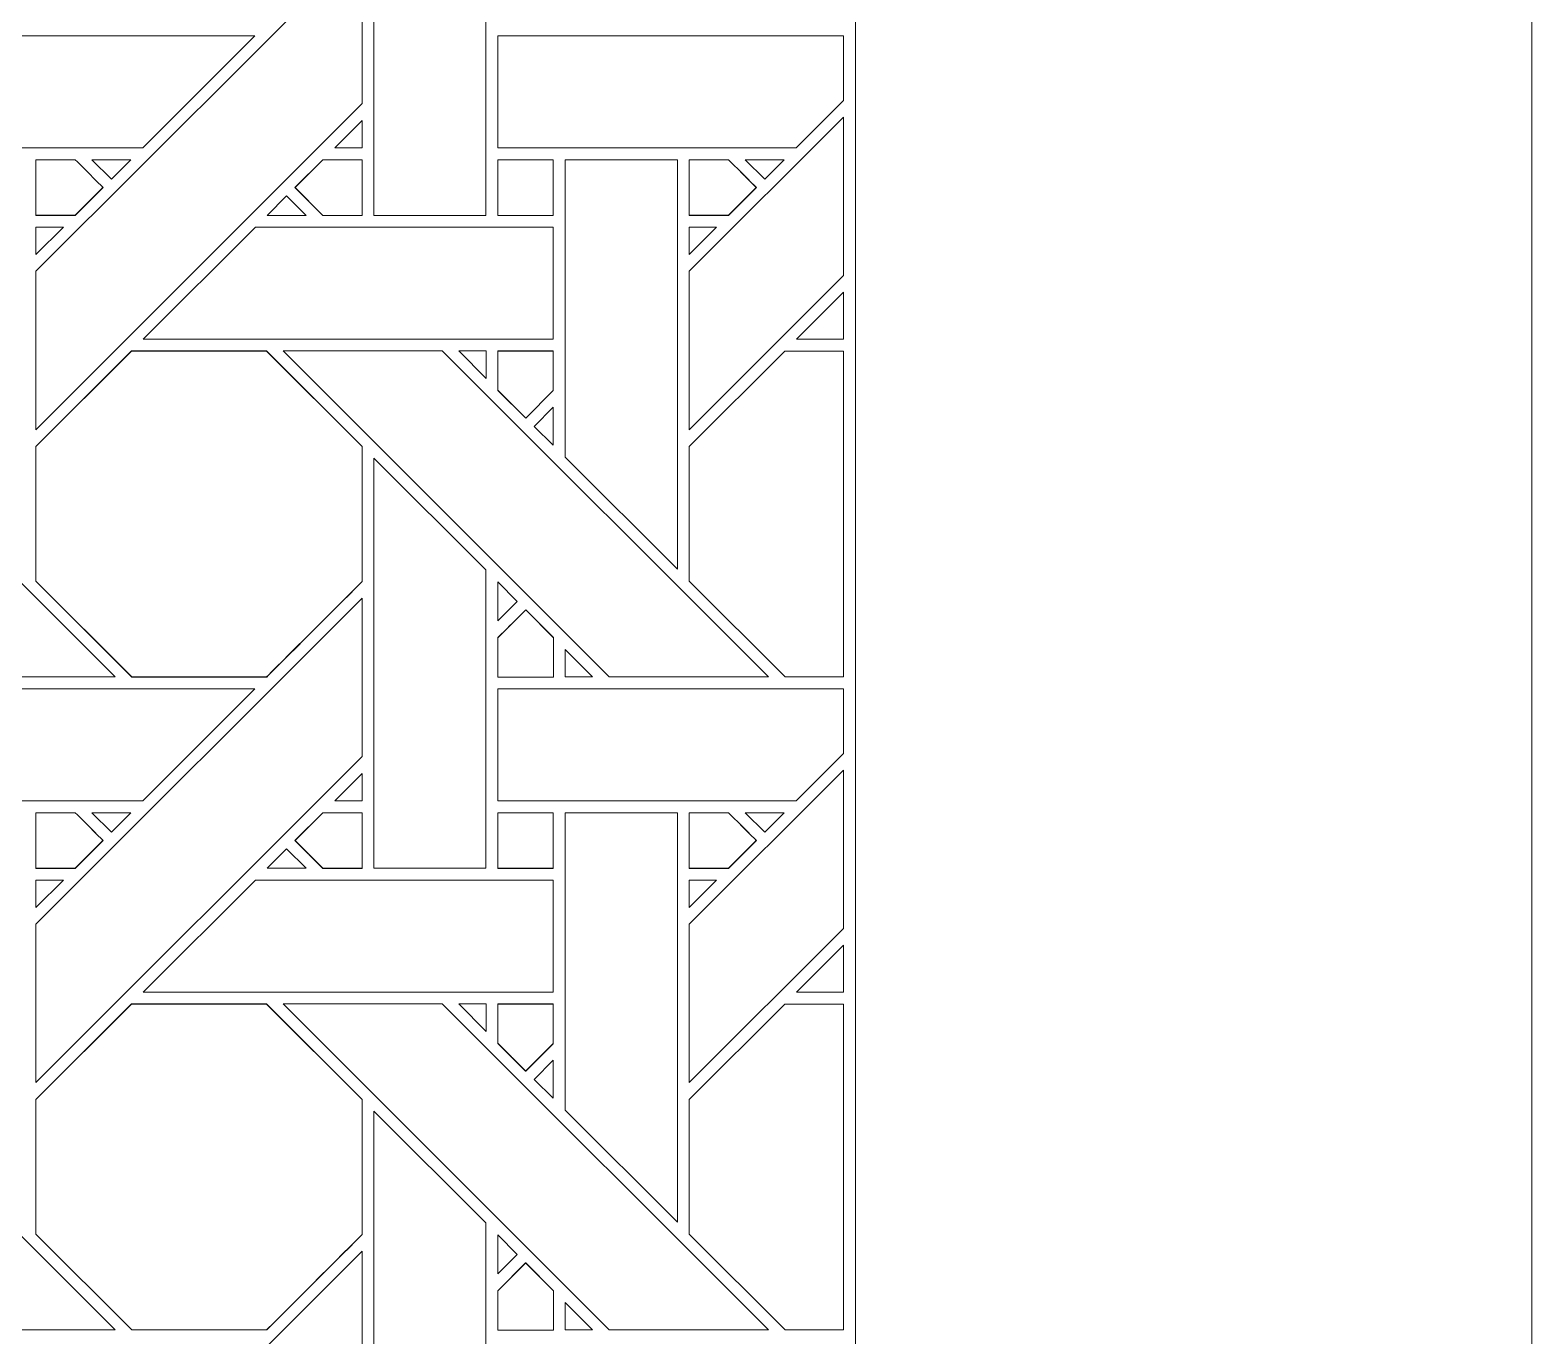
# Model space of a CAD drawing. Header units: inches. Extents: x 2.4 to 22.4, y -0.9 to 19.1.
# Drawn here: x 20.202 to 22.383, y 1.734 to 3.631 of the extents above; entities that cross this region are included whole.
import ezdxf

# ---------------------------------------------------------------- set-up
doc = ezdxf.new("R2010")
doc.units = ezdxf.units.IN
doc.header["$MEASUREMENT"] = 0
doc.layers.add('Design', color=7, linetype='Continuous', lineweight=0)

msp = doc.modelspace()

# ---------------------------------------------------------------- linework, layer by layer
at = {"layer": 'Design'}
for points, knots in [([(2.3829, 19.0948), (2.3829, 19.0948), (2.3829, -0.9052), (2.3829, -0.9052), (2.3829, -0.9052), (22.3829, -0.9052), (22.3829, -0.9052), (22.3829, -0.9052), (22.3829, 19.0948), (22.3829, 19.0948), (22.3829, 19.0948), (2.3829, 19.0948), (2.3829, 19.0948)], [0, 0, 0, 0, 1, 1, 1, 2, 2, 2, 3, 3, 3, 4, 4, 4, 4]), ([(3.3653, 18.1123), (3.3653, 18.1123), (3.3653, 0.0772), (3.3653, 0.0772), (3.3653, 0.0772), (21.4004, 0.0772), (21.4004, 0.0772), (21.4004, 0.0772), (21.4004, 18.1123), (21.4004, 18.1123), (21.4004, 18.1123), (3.3653, 18.1123), (3.3653, 18.1123)], [0, 0, 0, 0, 1, 1, 1, 2, 2, 2, 3, 3, 3, 4, 4, 4, 4]), ([(20.701, 3.362), (20.701, 3.362), (20.701, 3.9579), (20.701, 3.9579), (20.701, 3.9579), (20.8638, 3.7957), (20.8638, 3.7957), (20.8638, 3.7957), (20.8638, 3.362), (20.8638, 3.362), (20.8638, 3.362), (20.701, 3.362), (20.701, 3.362)], [0, 0, 0, 0, 1, 1, 1, 2, 2, 2, 3, 3, 3, 4, 4, 4, 4]), ([(20.6839, 3.5243), (20.6839, 3.5243), (20.2102, 3.0506), (20.2102, 3.0506), (20.2102, 3.0506), (20.2102, 3.2807), (20.2102, 3.2807), (20.2102, 3.2807), (20.6839, 3.7543), (20.6839, 3.7543), (20.6839, 3.7543), (20.6839, 3.5243), (20.6839, 3.5243)], [0, 0, 0, 0, 1, 1, 1, 2, 2, 2, 3, 3, 3, 4, 4, 4, 4]), ([(19.9324, 3.4601), (19.9324, 3.4601), (19.9324, 3.6228), (19.9324, 3.6228), (19.9324, 3.6228), (20.5281, 3.6228), (20.5281, 3.6228), (20.5281, 3.6228), (20.3653, 3.4601), (20.3653, 3.4601), (20.3653, 3.4601), (19.9324, 3.4601), (19.9324, 3.4601)], [0, 0, 0, 0, 1, 1, 1, 2, 2, 2, 3, 3, 3, 4, 4, 4, 4]), ([(21.3141, 3.4601), (21.3141, 3.4601), (20.8811, 3.4601), (20.8811, 3.4601), (20.8811, 3.4601), (20.8811, 3.6228), (20.8811, 3.6228), (20.8811, 3.6228), (21.3829, 3.6228), (21.3829, 3.6228), (21.3829, 3.6228), (21.3829, 3.5289), (21.3829, 3.5289), (21.3829, 3.5289), (21.3141, 3.4601), (21.3141, 3.4601)], [0, 0, 0, 0, 1, 1, 1, 2, 2, 2, 3, 3, 3, 4, 4, 4, 5, 5, 5, 5]), ([(20.6441, 3.4601), (20.6441, 3.4601), (20.6839, 3.4999), (20.6839, 3.4999), (20.6839, 3.4999), (20.6839, 3.4601), (20.6839, 3.4601), (20.6839, 3.4601), (20.6441, 3.4601), (20.6441, 3.4601)], [0, 0, 0, 0, 1, 1, 1, 2, 2, 2, 3, 3, 3, 3]), ([(21.1589, 3.0506), (21.1589, 3.0506), (21.1589, 3.2807), (21.1589, 3.2807), (21.1589, 3.2807), (21.3829, 3.5045), (21.3829, 3.5045), (21.3829, 3.5045), (21.3829, 3.2745), (21.3829, 3.2745), (21.3829, 3.2745), (21.1589, 3.0506), (21.1589, 3.0506)], [0, 0, 0, 0, 1, 1, 1, 2, 2, 2, 3, 3, 3, 4, 4, 4, 4]), ([(20.2102, 3.3621), (20.2102, 3.3621), (20.2102, 3.4428), (20.2102, 3.4428), (20.2102, 3.4428), (20.2673, 3.4428), (20.2673, 3.4428), (20.2726, 3.4376), (20.3034, 3.4067), (20.3076, 3.4025), (20.3076, 3.4025), (20.2672, 3.3621), (20.2672, 3.3621), (20.2672, 3.3621), (20.2102, 3.3621), (20.2102, 3.3621)], [0, 0, 0, 0, 1, 1, 1, 2, 2, 2, 3, 3, 3, 4, 4, 4, 5, 5, 5, 5]), ([(20.2674, 3.4427), (20.2725, 3.4376), (20.3033, 3.4068), (20.3077, 3.4024), (20.3077, 3.4024), (20.2673, 3.362), (20.2673, 3.362), (20.2673, 3.362), (20.2103, 3.362), (20.2103, 3.362), (20.2103, 3.362), (20.2103, 3.4427), (20.2103, 3.4427), (20.2103, 3.4427), (20.2674, 3.4427), (20.2674, 3.4427)], [0, 0, 0, 0, 1, 1, 1, 2, 2, 2, 3, 3, 3, 4, 4, 4, 5, 5, 5, 5]), ([(20.2916, 3.4428), (20.2916, 3.4428), (20.3481, 3.4428), (20.3481, 3.4428), (20.3481, 3.4428), (20.3198, 3.4146), (20.3198, 3.4146), (20.3198, 3.4146), (20.2916, 3.4428), (20.2916, 3.4428)], [0, 0, 0, 0, 1, 1, 1, 2, 2, 2, 3, 3, 3, 3]), ([(20.6839, 3.4428), (20.6839, 3.4428), (20.6839, 3.362), (20.6839, 3.362), (20.6839, 3.362), (20.6268, 3.362), (20.6268, 3.362), (20.6268, 3.362), (20.5864, 3.4024), (20.5864, 3.4024), (20.5864, 3.4024), (20.6268, 3.4428), (20.6268, 3.4428), (20.6268, 3.4428), (20.6839, 3.4428), (20.6839, 3.4428)], [0, 0, 0, 0, 1, 1, 1, 2, 2, 2, 3, 3, 3, 4, 4, 4, 5, 5, 5, 5]), ([(20.6269, 3.362), (20.6269, 3.362), (20.5865, 3.4023), (20.5865, 3.4023), (20.5865, 3.4023), (20.627, 3.4428), (20.627, 3.4428), (20.627, 3.4428), (20.684, 3.4428), (20.684, 3.4428), (20.684, 3.4428), (20.684, 3.362), (20.684, 3.362), (20.684, 3.362), (20.6269, 3.362), (20.6269, 3.362)], [0, 0, 0, 0, 1, 1, 1, 2, 2, 2, 3, 3, 3, 4, 4, 4, 5, 5, 5, 5]), ([(20.9613, 3.362), (20.9613, 3.362), (20.8811, 3.362), (20.8811, 3.362), (20.8811, 3.362), (20.8811, 3.4428), (20.8811, 3.4428), (20.8811, 3.4428), (20.9613, 3.4428), (20.9613, 3.4428), (20.9613, 3.4428), (20.9613, 3.362), (20.9613, 3.362)], [0, 0, 0, 0, 1, 1, 1, 2, 2, 2, 3, 3, 3, 4, 4, 4, 4]), ([(20.8812, 3.4427), (20.8812, 3.4427), (20.9615, 3.4427), (20.9615, 3.4427), (20.9615, 3.4427), (20.9615, 3.362), (20.9615, 3.362), (20.9615, 3.362), (20.8812, 3.362), (20.8812, 3.362), (20.8812, 3.362), (20.8812, 3.4427), (20.8812, 3.4427)], [0, 0, 0, 0, 1, 1, 1, 2, 2, 2, 3, 3, 3, 4, 4, 4, 4]), ([(20.9789, 3.0106), (20.9789, 3.0106), (20.9789, 3.4428), (20.9789, 3.4428), (20.9789, 3.4428), (21.1418, 3.4428), (21.1418, 3.4428), (21.1418, 3.4428), (21.1418, 2.8477), (21.1418, 2.8477), (21.1418, 2.8477), (20.9789, 3.0106), (20.9789, 3.0106)], [0, 0, 0, 0, 1, 1, 1, 2, 2, 2, 3, 3, 3, 4, 4, 4, 4]), ([(21.2563, 3.4025), (21.2563, 3.4025), (21.2159, 3.3621), (21.2159, 3.3621), (21.2159, 3.3621), (21.1589, 3.3621), (21.1589, 3.3621), (21.1589, 3.3621), (21.1589, 3.4428), (21.1589, 3.4428), (21.1589, 3.4428), (21.216, 3.4428), (21.216, 3.4428), (21.2211, 3.4377), (21.2519, 3.4069), (21.2563, 3.4025)], [0, 0, 0, 0, 1, 1, 1, 2, 2, 2, 3, 3, 3, 4, 4, 4, 5, 5, 5, 5]), ([(21.2161, 3.4427), (21.2213, 3.4376), (21.2521, 3.4068), (21.2565, 3.4024), (21.2565, 3.4024), (21.2161, 3.362), (21.2161, 3.362), (21.2161, 3.362), (21.1591, 3.362), (21.1591, 3.362), (21.1591, 3.362), (21.1591, 3.4427), (21.1591, 3.4427), (21.1591, 3.4427), (21.2161, 3.4427), (21.2161, 3.4427)], [0, 0, 0, 0, 1, 1, 1, 2, 2, 2, 3, 3, 3, 4, 4, 4, 5, 5, 5, 5]), ([(21.2404, 3.4428), (21.2404, 3.4428), (21.2968, 3.4428), (21.2968, 3.4428), (21.2968, 3.4428), (21.2686, 3.4146), (21.2686, 3.4146), (21.2686, 3.4146), (21.2404, 3.4428), (21.2404, 3.4428)], [0, 0, 0, 0, 1, 1, 1, 2, 2, 2, 3, 3, 3, 3]), ([(20.6025, 3.362), (20.6025, 3.362), (20.546, 3.362), (20.546, 3.362), (20.546, 3.362), (20.5743, 3.3903), (20.5743, 3.3903), (20.5743, 3.3903), (20.6025, 3.362), (20.6025, 3.362)], [0, 0, 0, 0, 1, 1, 1, 2, 2, 2, 3, 3, 3, 3]), ([(20.2501, 3.3449), (20.2501, 3.3449), (20.2102, 3.3051), (20.2102, 3.3051), (20.2102, 3.3051), (20.2102, 3.3449), (20.2102, 3.3449), (20.2102, 3.3449), (20.2501, 3.3449), (20.2501, 3.3449)], [0, 0, 0, 0, 1, 1, 1, 2, 2, 2, 3, 3, 3, 3]), ([(20.9613, 3.3449), (20.9613, 3.3449), (20.9613, 3.1821), (20.9613, 3.1821), (20.9613, 3.1821), (20.3661, 3.1821), (20.3661, 3.1821), (20.3661, 3.1821), (20.5289, 3.3449), (20.5289, 3.3449), (20.5289, 3.3449), (20.9613, 3.3449), (20.9613, 3.3449)], [0, 0, 0, 0, 1, 1, 1, 2, 2, 2, 3, 3, 3, 4, 4, 4, 4]), ([(21.1988, 3.3449), (21.1988, 3.3449), (21.1589, 3.3051), (21.1589, 3.3051), (21.1589, 3.3051), (21.1589, 3.3449), (21.1589, 3.3449), (21.1589, 3.3449), (21.1988, 3.3449), (21.1988, 3.3449)], [0, 0, 0, 0, 1, 1, 1, 2, 2, 2, 3, 3, 3, 3]), ([(21.3148, 3.1821), (21.3148, 3.1821), (21.3829, 3.2502), (21.3829, 3.2502), (21.3829, 3.2502), (21.3829, 3.1821), (21.3829, 3.1821), (21.3829, 3.1821), (21.3148, 3.1821), (21.3148, 3.1821)], [0, 0, 0, 0, 1, 1, 1, 2, 2, 2, 3, 3, 3, 3]), ([(20.0942, 2.6913), (20.0942, 2.6913), (19.6206, 3.165), (19.6206, 3.165), (19.6206, 3.165), (19.8516, 3.165), (19.8516, 3.165), (19.8516, 3.165), (20.3252, 2.6913), (20.3252, 2.6913), (20.3252, 2.6913), (20.0942, 2.6913), (20.0942, 2.6913)], [0, 0, 0, 0, 1, 1, 1, 2, 2, 2, 3, 3, 3, 4, 4, 4, 4]), ([(20.6839, 2.83), (20.666, 2.812), (20.5541, 2.7003), (20.5452, 2.6913), (20.5452, 2.6913), (20.3495, 2.6913), (20.3495, 2.6913), (20.3495, 2.6913), (20.2102, 2.8306), (20.2102, 2.8306), (20.2102, 2.8306), (20.2102, 3.0262), (20.2102, 3.0262), (20.2102, 3.0262), (20.3489, 3.165), (20.3489, 3.165), (20.3489, 3.165), (20.5451, 3.165), (20.5451, 3.165), (20.5451, 3.165), (20.6839, 3.0262), (20.6839, 3.0262), (20.6839, 3.0262), (20.6839, 2.83), (20.6839, 2.83)], [0, 0, 0, 0, 1, 1, 1, 2, 2, 2, 3, 3, 3, 4, 4, 4, 5, 5, 5, 6, 6, 6, 7, 7, 7, 8, 8, 8, 8]), ([(20.349, 3.1649), (20.349, 3.1649), (20.5452, 3.1649), (20.5452, 3.1649), (20.5452, 3.1649), (20.684, 3.0261), (20.684, 3.0261), (20.684, 3.0261), (20.684, 2.8299), (20.684, 2.8299), (20.6662, 2.812), (20.5543, 2.7002), (20.5453, 2.6912), (20.5453, 2.6912), (20.3496, 2.6912), (20.3496, 2.6912), (20.3496, 2.6912), (20.2103, 2.8305), (20.2103, 2.8305), (20.2103, 2.8305), (20.2103, 3.0261), (20.2103, 3.0261), (20.2103, 3.0261), (20.349, 3.1649), (20.349, 3.1649)], [0, 0, 0, 0, 1, 1, 1, 2, 2, 2, 3, 3, 3, 4, 4, 4, 5, 5, 5, 6, 6, 6, 7, 7, 7, 8, 8, 8, 8]), ([(21.274, 2.6913), (21.274, 2.6913), (21.0429, 2.6913), (21.0429, 2.6913), (21.0429, 2.6913), (20.5694, 3.165), (20.5694, 3.165), (20.5694, 3.165), (20.8003, 3.165), (20.8003, 3.165), (20.8003, 3.165), (21.274, 2.6913), (21.274, 2.6913)], [0, 0, 0, 0, 1, 1, 1, 2, 2, 2, 3, 3, 3, 4, 4, 4, 4]), ([(20.8639, 3.165), (20.8639, 3.165), (20.8639, 3.1251), (20.8639, 3.1251), (20.8639, 3.1251), (20.8244, 3.165), (20.8244, 3.165), (20.8244, 3.165), (20.8639, 3.165), (20.8639, 3.165)], [0, 0, 0, 0, 1, 1, 1, 2, 2, 2, 3, 3, 3, 3]), ([(20.9215, 3.0674), (20.9215, 3.0674), (20.8811, 3.1078), (20.8811, 3.1078), (20.8811, 3.1078), (20.8811, 3.165), (20.8811, 3.165), (20.8811, 3.165), (20.9613, 3.165), (20.9613, 3.165), (20.9613, 3.165), (20.9613, 3.1074), (20.9613, 3.1074), (20.9613, 3.1074), (20.9215, 3.0674), (20.9215, 3.0674)], [0, 0, 0, 0, 1, 1, 1, 2, 2, 2, 3, 3, 3, 4, 4, 4, 5, 5, 5, 5]), ([(20.9615, 3.1649), (20.9615, 3.1649), (20.9615, 3.1073), (20.9615, 3.1073), (20.9615, 3.1073), (20.9215, 3.0674), (20.9215, 3.0674), (20.9215, 3.0674), (20.8812, 3.1077), (20.8812, 3.1077), (20.8812, 3.1077), (20.8812, 3.1649), (20.8812, 3.1649), (20.8812, 3.1649), (20.9615, 3.1649), (20.9615, 3.1649)], [0, 0, 0, 0, 1, 1, 1, 2, 2, 2, 3, 3, 3, 4, 4, 4, 5, 5, 5, 5]), ([(21.2983, 2.6913), (21.2983, 2.6913), (21.1589, 2.8306), (21.1589, 2.8306), (21.1589, 2.8306), (21.1589, 3.0262), (21.1589, 3.0262), (21.1589, 3.0262), (21.2976, 3.1649), (21.2976, 3.1649), (21.2976, 3.1649), (21.3829, 3.1649), (21.3829, 3.1649), (21.3829, 3.1649), (21.3829, 2.6913), (21.3829, 2.6913), (21.3829, 2.6913), (21.2983, 2.6913), (21.2983, 2.6913)], [0, 0, 0, 0, 1, 1, 1, 2, 2, 2, 3, 3, 3, 4, 4, 4, 5, 5, 5, 6, 6, 6, 6]), ([(21.2978, 3.1649), (21.2978, 3.1649), (21.3829, 3.1649), (21.3829, 3.1649), (21.3829, 3.1649), (21.3829, 2.6913), (21.3829, 2.6913), (21.3829, 2.6913), (21.2983, 2.6913), (21.2983, 2.6913), (21.2983, 2.6913), (21.1591, 2.8305), (21.1591, 2.8305), (21.1591, 2.8305), (21.1591, 3.0261), (21.1591, 3.0261), (21.1591, 3.0261), (21.2978, 3.1649), (21.2978, 3.1649)], [0, 0, 0, 0, 1, 1, 1, 2, 2, 2, 3, 3, 3, 4, 4, 4, 5, 5, 5, 6, 6, 6, 6]), ([(20.9613, 3.0831), (20.9613, 3.0831), (20.9613, 3.028), (20.9613, 3.028), (20.9613, 3.028), (20.9336, 3.0553), (20.9336, 3.0553), (20.9336, 3.0553), (20.9613, 3.0831), (20.9613, 3.0831)], [0, 0, 0, 0, 1, 1, 1, 2, 2, 2, 3, 3, 3, 3]), ([(20.701, 2.4133), (20.701, 2.4133), (20.701, 3.0092), (20.701, 3.0092), (20.701, 3.0092), (20.8638, 2.847), (20.8638, 2.847), (20.8638, 2.847), (20.8638, 2.4133), (20.8638, 2.4133), (20.8638, 2.4133), (20.701, 2.4133), (20.701, 2.4133)], [0, 0, 0, 0, 1, 1, 1, 2, 2, 2, 3, 3, 3, 4, 4, 4, 4]), ([(20.8811, 2.7728), (20.8811, 2.7728), (20.8811, 2.8295), (20.8811, 2.8295), (20.8811, 2.8295), (20.9093, 2.8009), (20.9093, 2.8009), (20.9093, 2.8009), (20.8811, 2.7728), (20.8811, 2.7728)], [0, 0, 0, 0, 1, 1, 1, 2, 2, 2, 3, 3, 3, 3]), ([(20.6839, 2.5756), (20.6839, 2.5756), (20.2102, 2.1019), (20.2102, 2.1019), (20.2102, 2.1019), (20.2102, 2.332), (20.2102, 2.332), (20.2102, 2.332), (20.6839, 2.8056), (20.6839, 2.8056), (20.6839, 2.8056), (20.6839, 2.5756), (20.6839, 2.5756)], [0, 0, 0, 0, 1, 1, 1, 2, 2, 2, 3, 3, 3, 4, 4, 4, 4]), ([(20.8946, 2.7619), (20.9037, 2.771), (20.9148, 2.7819), (20.9215, 2.7887), (20.9215, 2.7887), (20.9618, 2.7484), (20.9618, 2.7484), (20.9618, 2.7484), (20.9618, 2.6911), (20.9618, 2.6911), (20.9618, 2.6911), (20.8811, 2.6911), (20.8811, 2.6911), (20.8811, 2.6911), (20.8811, 2.7484), (20.8811, 2.7484), (20.8811, 2.7484), (20.8946, 2.7619), (20.8946, 2.7619)], [0, 0, 0, 0, 1, 1, 1, 2, 2, 2, 3, 3, 3, 4, 4, 4, 5, 5, 5, 6, 6, 6, 6]), ([(20.8812, 2.691), (20.8812, 2.691), (20.8812, 2.7483), (20.8812, 2.7483), (20.8812, 2.7483), (20.9215, 2.7887), (20.9215, 2.7887), (20.9215, 2.7887), (20.9619, 2.7483), (20.9619, 2.7483), (20.9619, 2.7483), (20.9619, 2.691), (20.9619, 2.691), (20.9619, 2.691), (20.8812, 2.691), (20.8812, 2.691)], [0, 0, 0, 0, 1, 1, 1, 2, 2, 2, 3, 3, 3, 4, 4, 4, 5, 5, 5, 5]), ([(21.0187, 2.6913), (21.0187, 2.6913), (20.979, 2.6913), (20.979, 2.6913), (20.979, 2.6913), (20.979, 2.7311), (20.979, 2.7311), (20.979, 2.7311), (21.0187, 2.6913), (21.0187, 2.6913)], [0, 0, 0, 0, 1, 1, 1, 2, 2, 2, 3, 3, 3, 3]), ([(19.9324, 2.5114), (19.9324, 2.5114), (19.9324, 2.6741), (19.9324, 2.6741), (19.9324, 2.6741), (20.5281, 2.6741), (20.5281, 2.6741), (20.5281, 2.6741), (20.3653, 2.5114), (20.3653, 2.5114), (20.3653, 2.5114), (19.9324, 2.5114), (19.9324, 2.5114)], [0, 0, 0, 0, 1, 1, 1, 2, 2, 2, 3, 3, 3, 4, 4, 4, 4]), ([(21.3141, 2.5114), (21.3141, 2.5114), (20.8811, 2.5114), (20.8811, 2.5114), (20.8811, 2.5114), (20.8811, 2.6741), (20.8811, 2.6741), (20.8811, 2.6741), (21.3829, 2.6741), (21.3829, 2.6741), (21.3829, 2.6741), (21.3829, 2.5801), (21.3829, 2.5801), (21.3829, 2.5801), (21.3141, 2.5114), (21.3141, 2.5114)], [0, 0, 0, 0, 1, 1, 1, 2, 2, 2, 3, 3, 3, 4, 4, 4, 5, 5, 5, 5]), ([(21.1589, 2.1019), (21.1589, 2.1019), (21.1589, 2.332), (21.1589, 2.332), (21.1589, 2.332), (21.3829, 2.5557), (21.3829, 2.5557), (21.3829, 2.5557), (21.3829, 2.3258), (21.3829, 2.3258), (21.3829, 2.3258), (21.1589, 2.1019), (21.1589, 2.1019)], [0, 0, 0, 0, 1, 1, 1, 2, 2, 2, 3, 3, 3, 4, 4, 4, 4]), ([(20.6441, 2.5114), (20.6441, 2.5114), (20.6839, 2.5512), (20.6839, 2.5512), (20.6839, 2.5512), (20.6839, 2.5114), (20.6839, 2.5114), (20.6839, 2.5114), (20.6441, 2.5114), (20.6441, 2.5114)], [0, 0, 0, 0, 1, 1, 1, 2, 2, 2, 3, 3, 3, 3]), ([(20.2102, 2.4133), (20.2102, 2.4133), (20.2102, 2.4941), (20.2102, 2.4941), (20.2102, 2.4941), (20.2673, 2.4941), (20.2673, 2.4941), (20.2726, 2.4888), (20.3034, 2.458), (20.3076, 2.4537), (20.3076, 2.4537), (20.2672, 2.4133), (20.2672, 2.4133), (20.2672, 2.4133), (20.2102, 2.4133), (20.2102, 2.4133)], [0, 0, 0, 0, 1, 1, 1, 2, 2, 2, 3, 3, 3, 4, 4, 4, 5, 5, 5, 5]), ([(20.2674, 2.494), (20.2725, 2.4889), (20.3033, 2.4581), (20.3077, 2.4536), (20.3077, 2.4536), (20.2673, 2.4132), (20.2673, 2.4132), (20.2673, 2.4132), (20.2103, 2.4132), (20.2103, 2.4132), (20.2103, 2.4132), (20.2103, 2.494), (20.2103, 2.494), (20.2103, 2.494), (20.2674, 2.494), (20.2674, 2.494)], [0, 0, 0, 0, 1, 1, 1, 2, 2, 2, 3, 3, 3, 4, 4, 4, 5, 5, 5, 5]), ([(20.2916, 2.4941), (20.2916, 2.4941), (20.3481, 2.4941), (20.3481, 2.4941), (20.3481, 2.4941), (20.3198, 2.4659), (20.3198, 2.4659), (20.3198, 2.4659), (20.2916, 2.4941), (20.2916, 2.4941)], [0, 0, 0, 0, 1, 1, 1, 2, 2, 2, 3, 3, 3, 3]), ([(20.6839, 2.4941), (20.6839, 2.4941), (20.6839, 2.4133), (20.6839, 2.4133), (20.6839, 2.4133), (20.6268, 2.4133), (20.6268, 2.4133), (20.6268, 2.4133), (20.5864, 2.4537), (20.5864, 2.4537), (20.5864, 2.4537), (20.6268, 2.4941), (20.6268, 2.4941), (20.6268, 2.4941), (20.6839, 2.4941), (20.6839, 2.4941)], [0, 0, 0, 0, 1, 1, 1, 2, 2, 2, 3, 3, 3, 4, 4, 4, 5, 5, 5, 5]), ([(20.6269, 2.4132), (20.6269, 2.4132), (20.5865, 2.4536), (20.5865, 2.4536), (20.5865, 2.4536), (20.627, 2.494), (20.627, 2.494), (20.627, 2.494), (20.684, 2.494), (20.684, 2.494), (20.684, 2.494), (20.684, 2.4132), (20.684, 2.4132), (20.684, 2.4132), (20.6269, 2.4132), (20.6269, 2.4132)], [0, 0, 0, 0, 1, 1, 1, 2, 2, 2, 3, 3, 3, 4, 4, 4, 5, 5, 5, 5]), ([(20.9613, 2.4133), (20.9613, 2.4133), (20.8811, 2.4133), (20.8811, 2.4133), (20.8811, 2.4133), (20.8811, 2.4941), (20.8811, 2.4941), (20.8811, 2.4941), (20.9613, 2.4941), (20.9613, 2.4941), (20.9613, 2.4941), (20.9613, 2.4133), (20.9613, 2.4133)], [0, 0, 0, 0, 1, 1, 1, 2, 2, 2, 3, 3, 3, 4, 4, 4, 4]), ([(20.8812, 2.494), (20.8812, 2.494), (20.9615, 2.494), (20.9615, 2.494), (20.9615, 2.494), (20.9615, 2.4132), (20.9615, 2.4132), (20.9615, 2.4132), (20.8812, 2.4132), (20.8812, 2.4132), (20.8812, 2.4132), (20.8812, 2.494), (20.8812, 2.494)], [0, 0, 0, 0, 1, 1, 1, 2, 2, 2, 3, 3, 3, 4, 4, 4, 4]), ([(20.9789, 2.0619), (20.9789, 2.0619), (20.9789, 2.4941), (20.9789, 2.4941), (20.9789, 2.4941), (21.1418, 2.4941), (21.1418, 2.4941), (21.1418, 2.4941), (21.1418, 1.899), (21.1418, 1.899), (21.1418, 1.899), (20.9789, 2.0619), (20.9789, 2.0619)], [0, 0, 0, 0, 1, 1, 1, 2, 2, 2, 3, 3, 3, 4, 4, 4, 4]), ([(21.2563, 2.4537), (21.2563, 2.4537), (21.2159, 2.4133), (21.2159, 2.4133), (21.2159, 2.4133), (21.1589, 2.4133), (21.1589, 2.4133), (21.1589, 2.4133), (21.1589, 2.4941), (21.1589, 2.4941), (21.1589, 2.4941), (21.216, 2.4941), (21.216, 2.4941), (21.2213, 2.4888), (21.2521, 2.458), (21.2563, 2.4537)], [0, 0, 0, 0, 1, 1, 1, 2, 2, 2, 3, 3, 3, 4, 4, 4, 5, 5, 5, 5]), ([(21.2161, 2.494), (21.2213, 2.4889), (21.2521, 2.4581), (21.2565, 2.4536), (21.2565, 2.4536), (21.2161, 2.4132), (21.2161, 2.4132), (21.2161, 2.4132), (21.1591, 2.4132), (21.1591, 2.4132), (21.1591, 2.4132), (21.1591, 2.494), (21.1591, 2.494), (21.1591, 2.494), (21.2161, 2.494), (21.2161, 2.494)], [0, 0, 0, 0, 1, 1, 1, 2, 2, 2, 3, 3, 3, 4, 4, 4, 5, 5, 5, 5]), ([(21.2404, 2.4941), (21.2404, 2.4941), (21.2968, 2.4941), (21.2968, 2.4941), (21.2968, 2.4941), (21.2686, 2.4659), (21.2686, 2.4659), (21.2686, 2.4659), (21.2404, 2.4941), (21.2404, 2.4941)], [0, 0, 0, 0, 1, 1, 1, 2, 2, 2, 3, 3, 3, 3]), ([(20.6025, 2.4133), (20.6025, 2.4133), (20.546, 2.4133), (20.546, 2.4133), (20.546, 2.4133), (20.5743, 2.4416), (20.5743, 2.4416), (20.5743, 2.4416), (20.6025, 2.4133), (20.6025, 2.4133)], [0, 0, 0, 0, 1, 1, 1, 2, 2, 2, 3, 3, 3, 3]), ([(20.2501, 2.3962), (20.2501, 2.3962), (20.2102, 2.3564), (20.2102, 2.3564), (20.2102, 2.3564), (20.2102, 2.3962), (20.2102, 2.3962), (20.2102, 2.3962), (20.2501, 2.3962), (20.2501, 2.3962)], [0, 0, 0, 0, 1, 1, 1, 2, 2, 2, 3, 3, 3, 3]), ([(20.9613, 2.3962), (20.9613, 2.3962), (20.9613, 2.2334), (20.9613, 2.2334), (20.9613, 2.2334), (20.3661, 2.2334), (20.3661, 2.2334), (20.3661, 2.2334), (20.5289, 2.3962), (20.5289, 2.3962), (20.5289, 2.3962), (20.9613, 2.3962), (20.9613, 2.3962)], [0, 0, 0, 0, 1, 1, 1, 2, 2, 2, 3, 3, 3, 4, 4, 4, 4]), ([(21.1988, 2.3962), (21.1988, 2.3962), (21.1589, 2.3564), (21.1589, 2.3564), (21.1589, 2.3564), (21.1589, 2.3962), (21.1589, 2.3962), (21.1589, 2.3962), (21.1988, 2.3962), (21.1988, 2.3962)], [0, 0, 0, 0, 1, 1, 1, 2, 2, 2, 3, 3, 3, 3]), ([(21.3148, 2.2334), (21.3148, 2.2334), (21.3829, 2.3014), (21.3829, 2.3014), (21.3829, 2.3014), (21.3829, 2.2334), (21.3829, 2.2334), (21.3829, 2.2334), (21.3148, 2.2334), (21.3148, 2.2334)], [0, 0, 0, 0, 1, 1, 1, 2, 2, 2, 3, 3, 3, 3]), ([(20.0942, 1.7426), (20.0942, 1.7426), (19.6206, 2.2162), (19.6206, 2.2162), (19.6206, 2.2162), (19.8516, 2.2162), (19.8516, 2.2162), (19.8516, 2.2162), (20.3252, 1.7426), (20.3252, 1.7426), (20.3252, 1.7426), (20.0942, 1.7426), (20.0942, 1.7426)], [0, 0, 0, 0, 1, 1, 1, 2, 2, 2, 3, 3, 3, 4, 4, 4, 4]), ([(20.6839, 1.8813), (20.6663, 1.8636), (20.5544, 1.7518), (20.5452, 1.7426), (20.5452, 1.7426), (20.3495, 1.7426), (20.3495, 1.7426), (20.3495, 1.7426), (20.2102, 1.8818), (20.2102, 1.8818), (20.2102, 1.8818), (20.2102, 2.0775), (20.2102, 2.0775), (20.2102, 2.0775), (20.3489, 2.2162), (20.3489, 2.2162), (20.3489, 2.2162), (20.5451, 2.2162), (20.5451, 2.2162), (20.5451, 2.2162), (20.6839, 2.0775), (20.6839, 2.0775), (20.6839, 2.0775), (20.6839, 1.8813), (20.6839, 1.8813)], [0, 0, 0, 0, 1, 1, 1, 2, 2, 2, 3, 3, 3, 4, 4, 4, 5, 5, 5, 6, 6, 6, 7, 7, 7, 8, 8, 8, 8]), ([(20.349, 2.2161), (20.349, 2.2161), (20.5452, 2.2161), (20.5452, 2.2161), (20.5452, 2.2161), (20.684, 2.0774), (20.684, 2.0774), (20.684, 2.0774), (20.684, 1.8812), (20.684, 1.8812), (20.6662, 1.8632), (20.5543, 1.7515), (20.5453, 1.7425), (20.5453, 1.7425), (20.3496, 1.7425), (20.3496, 1.7425), (20.3496, 1.7425), (20.2103, 1.8817), (20.2103, 1.8817), (20.2103, 1.8817), (20.2103, 2.0774), (20.2103, 2.0774), (20.2103, 2.0774), (20.349, 2.2161), (20.349, 2.2161)], [0, 0, 0, 0, 1, 1, 1, 2, 2, 2, 3, 3, 3, 4, 4, 4, 5, 5, 5, 6, 6, 6, 7, 7, 7, 8, 8, 8, 8]), ([(21.274, 1.7426), (21.274, 1.7426), (21.0429, 1.7426), (21.0429, 1.7426), (21.0429, 1.7426), (20.5694, 2.2162), (20.5694, 2.2162), (20.5694, 2.2162), (20.8003, 2.2162), (20.8003, 2.2162), (20.8003, 2.2162), (21.274, 1.7426), (21.274, 1.7426)], [0, 0, 0, 0, 1, 1, 1, 2, 2, 2, 3, 3, 3, 4, 4, 4, 4]), ([(20.8639, 2.2162), (20.8639, 2.2162), (20.8639, 2.1764), (20.8639, 2.1764), (20.8639, 2.1764), (20.8244, 2.2162), (20.8244, 2.2162), (20.8244, 2.2162), (20.8639, 2.2162), (20.8639, 2.2162)], [0, 0, 0, 0, 1, 1, 1, 2, 2, 2, 3, 3, 3, 3]), ([(20.9214, 2.1187), (20.9214, 2.1187), (20.8811, 2.159), (20.8811, 2.159), (20.8811, 2.159), (20.8811, 2.2162), (20.8811, 2.2162), (20.8811, 2.2162), (20.9613, 2.2162), (20.9613, 2.2162), (20.9613, 2.2162), (20.9613, 2.1586), (20.9613, 2.1586), (20.9613, 2.1586), (20.9214, 2.1187), (20.9214, 2.1187)], [0, 0, 0, 0, 1, 1, 1, 2, 2, 2, 3, 3, 3, 4, 4, 4, 5, 5, 5, 5]), ([(20.9615, 2.2161), (20.9615, 2.2161), (20.9615, 2.1585), (20.9615, 2.1585), (20.9615, 2.1585), (20.9215, 2.1186), (20.9215, 2.1186), (20.9215, 2.1186), (20.8812, 2.1589), (20.8812, 2.1589), (20.8812, 2.1589), (20.8812, 2.2161), (20.8812, 2.2161), (20.8812, 2.2161), (20.9615, 2.2161), (20.9615, 2.2161)], [0, 0, 0, 0, 1, 1, 1, 2, 2, 2, 3, 3, 3, 4, 4, 4, 5, 5, 5, 5]), ([(21.2983, 1.7425), (21.2983, 1.7425), (21.1589, 1.8818), (21.1589, 1.8818), (21.1589, 1.8818), (21.1589, 2.0775), (21.1589, 2.0775), (21.1589, 2.0775), (21.2976, 2.2161), (21.2976, 2.2161), (21.2976, 2.2161), (21.3829, 2.2161), (21.3829, 2.2161), (21.3829, 2.2161), (21.3829, 1.7425), (21.3829, 1.7425), (21.3829, 1.7425), (21.2983, 1.7425), (21.2983, 1.7425)], [0, 0, 0, 0, 1, 1, 1, 2, 2, 2, 3, 3, 3, 4, 4, 4, 5, 5, 5, 6, 6, 6, 6]), ([(21.2978, 2.2161), (21.2978, 2.2161), (21.3829, 2.2161), (21.3829, 2.2161), (21.3829, 2.2161), (21.3829, 1.7425), (21.3829, 1.7425), (21.3829, 1.7425), (21.2983, 1.7425), (21.2983, 1.7425), (21.2983, 1.7425), (21.1591, 1.8817), (21.1591, 1.8817), (21.1591, 1.8817), (21.1591, 2.0774), (21.1591, 2.0774), (21.1591, 2.0774), (21.2978, 2.2161), (21.2978, 2.2161)], [0, 0, 0, 0, 1, 1, 1, 2, 2, 2, 3, 3, 3, 4, 4, 4, 5, 5, 5, 6, 6, 6, 6]), ([(20.9613, 2.1344), (20.9613, 2.1344), (20.9613, 2.0792), (20.9613, 2.0792), (20.9613, 2.0792), (20.9336, 2.1066), (20.9336, 2.1066), (20.9336, 2.1066), (20.9613, 2.1344), (20.9613, 2.1344)], [0, 0, 0, 0, 1, 1, 1, 2, 2, 2, 3, 3, 3, 3]), ([(20.701, 1.4646), (20.701, 1.4646), (20.701, 2.0604), (20.701, 2.0604), (20.701, 2.0604), (20.8638, 1.8983), (20.8638, 1.8983), (20.8638, 1.8983), (20.8638, 1.4646), (20.8638, 1.4646), (20.8638, 1.4646), (20.701, 1.4646), (20.701, 1.4646)], [0, 0, 0, 0, 1, 1, 1, 2, 2, 2, 3, 3, 3, 4, 4, 4, 4]), ([(20.8811, 1.824), (20.8811, 1.824), (20.8811, 1.8808), (20.8811, 1.8808), (20.8811, 1.8808), (20.9093, 1.8522), (20.9093, 1.8522), (20.9093, 1.8522), (20.8811, 1.824), (20.8811, 1.824)], [0, 0, 0, 0, 1, 1, 1, 2, 2, 2, 3, 3, 3, 3]), ([(20.6839, 1.6268), (20.6839, 1.6268), (20.2102, 1.1532), (20.2102, 1.1532), (20.2102, 1.1532), (20.2102, 1.3833), (20.2102, 1.3833), (20.2102, 1.3833), (20.6839, 1.8569), (20.6839, 1.8569), (20.6839, 1.8569), (20.6839, 1.6268), (20.6839, 1.6268)], [0, 0, 0, 0, 1, 1, 1, 2, 2, 2, 3, 3, 3, 4, 4, 4, 4]), ([(20.9214, 1.84), (20.9214, 1.84), (20.9618, 1.7996), (20.9618, 1.7996), (20.9618, 1.7996), (20.9618, 1.7424), (20.9618, 1.7424), (20.9618, 1.7424), (20.8811, 1.7424), (20.8811, 1.7424), (20.8811, 1.7424), (20.8811, 1.7996), (20.8811, 1.7996), (20.8811, 1.7996), (20.9214, 1.84), (20.9214, 1.84)], [0, 0, 0, 0, 1, 1, 1, 2, 2, 2, 3, 3, 3, 4, 4, 4, 5, 5, 5, 5]), ([(20.8812, 1.7422), (20.8812, 1.7422), (20.8812, 1.7995), (20.8812, 1.7995), (20.8812, 1.7995), (20.9215, 1.8399), (20.9215, 1.8399), (20.9215, 1.8399), (20.9619, 1.7995), (20.9619, 1.7995), (20.9619, 1.7995), (20.9619, 1.7422), (20.9619, 1.7422), (20.9619, 1.7422), (20.8812, 1.7422), (20.8812, 1.7422)], [0, 0, 0, 0, 1, 1, 1, 2, 2, 2, 3, 3, 3, 4, 4, 4, 5, 5, 5, 5]), ([(21.0187, 1.7426), (21.0187, 1.7426), (20.979, 1.7426), (20.979, 1.7426), (20.979, 1.7426), (20.979, 1.7824), (20.979, 1.7824), (20.979, 1.7824), (21.0187, 1.7426), (21.0187, 1.7426)], [0, 0, 0, 0, 1, 1, 1, 2, 2, 2, 3, 3, 3, 3])]:
    msp.add_open_spline(points, degree=3, knots=knots, dxfattribs=at)

doc.saveas('drawing.dxf')
